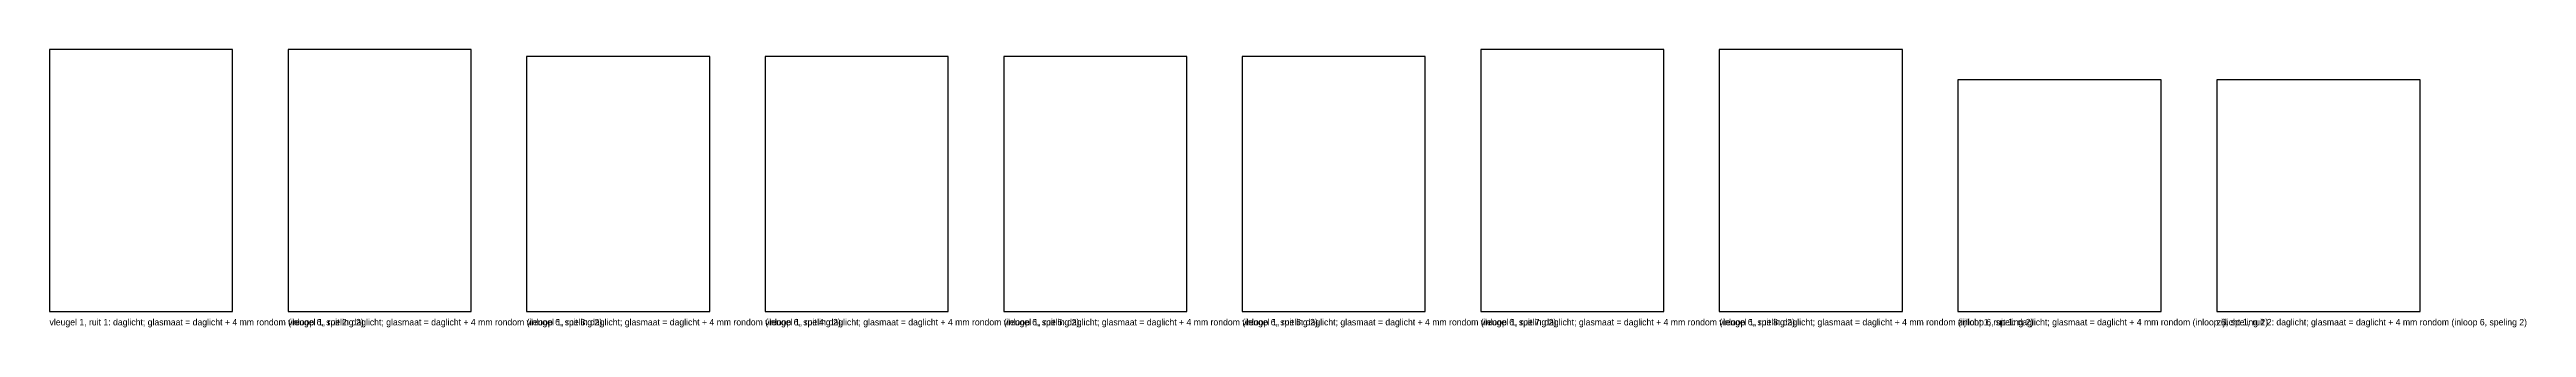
# Model space of a CAD drawing. Header units: millimetres. Extents: x 0 to 5358, y -34 to 565.
import ezdxf

# ---------------------------------------------------------------- set-up
doc = ezdxf.new("R2010")
doc.units = ezdxf.units.MM

msp = doc.modelspace()

# ---------------------------------------------------------------- linework, layer by layer
at = {"layer": 'DAGLICHT'}
for p, q in [((396, 565.25), (0, 565.25)), ((0, 565.25), (0, 0)), ((396, 0), (396, 565.25)), ((912, 565.25), (516, 565.25)), ((516, 565.25), (516, 0)), ((912, 0), (912, 565.25)), ((1428, 550.25), (1032, 550.25)), ((1032, 550.25), (1032, 0)), ((1428, 0), (1428, 550.25)), ((1944, 550.25), (1548, 550.25)), ((1548, 550.25), (1548, 0)), ((1944, 0), (1944, 550.25)), ((2460, 550.25), (2064, 550.25)), ((2064, 550.25), (2064, 0)), ((2460, 0), (2460, 550.25)), ((2976, 550.25), (2580, 550.25)), ((2580, 550.25), (2580, 0)), ((2976, 0), (2976, 550.25)), ((3492, 565.25), (3096, 565.25)), ((3096, 565.25), (3096, 0)), ((3492, 0), (3492, 565.25)), ((4008, 565.25), (3612, 565.25)), ((3612, 565.25), (3612, 0)), ((4008, 0), (4008, 565.25)), ((4568, 500), (4128, 500)), ((4128, 500), (4128, 0)), ((4568, 0), (4568, 500)), ((5128, 500), (4688, 500)), ((4688, 500), (4688, 0)), ((5128, 0), (5128, 500)), ((0, 0), (396, 0)), ((516, 0), (912, 0)), ((1032, 0), (1428, 0)), ((1548, 0), (1944, 0)), ((2064, 0), (2460, 0)), ((2580, 0), (2976, 0)), ((3096, 0), (3492, 0)), ((3612, 0), (4008, 0)), ((4128, 0), (4568, 0)), ((4688, 0), (5128, 0))]:
    msp.add_line(p, q, dxfattribs=at)

# ---------------------------------------------------------------- texts
at = {"layer": 'TEKST'}
for s, p in [('vleugel 1, ruit 1: daglicht; glasmaat = daglicht + 4 mm rondom (inloop 6, speling 2)', (0, -30)), ('vleugel 1, ruit 2: daglicht; glasmaat = daglicht + 4 mm rondom (inloop 6, speling 2)', (516, -30)), ('vleugel 1, ruit 3: daglicht; glasmaat = daglicht + 4 mm rondom (inloop 6, speling 2)', (1032, -30)), ('vleugel 1, ruit 4: daglicht; glasmaat = daglicht + 4 mm rondom (inloop 6, speling 2)', (1548, -30)), ('vleugel 1, ruit 5: daglicht; glasmaat = daglicht + 4 mm rondom (inloop 6, speling 2)', (2064, -30)), ('vleugel 1, ruit 6: daglicht; glasmaat = daglicht + 4 mm rondom (inloop 6, speling 2)', (2580, -30)), ('vleugel 1, ruit 7: daglicht; glasmaat = daglicht + 4 mm rondom (inloop 6, speling 2)', (3096, -30)), ('vleugel 1, ruit 8: daglicht; glasmaat = daglicht + 4 mm rondom (inloop 6, speling 2)', (3612, -30)), ('zijlicht 1, ruit 1: daglicht; glasmaat = daglicht + 4 mm rondom (inloop 6, speling 2)', (4128, -30)), ('zijlicht 1, ruit 2: daglicht; glasmaat = daglicht + 4 mm rondom (inloop 6, speling 2)', (4688, -30))]:
    msp.add_text(s, height=14, dxfattribs=at).set_placement(p)

doc.saveas('drawing.dxf')
